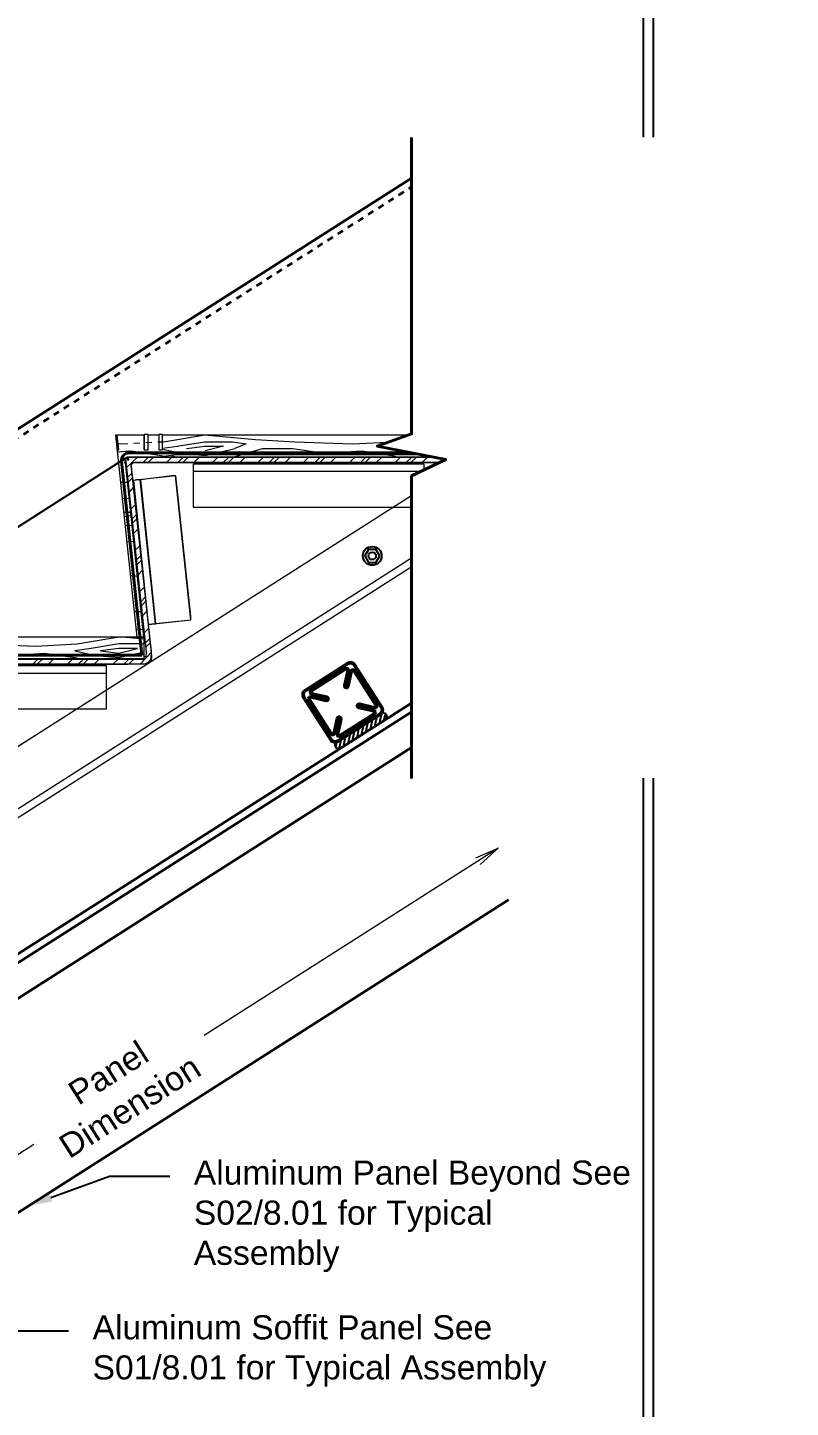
# Model space of a CAD drawing. Header units: inches. Extents: x -301 to 39679, y -468 to 370.
# Drawn here: x 132.98 to 145.66, y 7.95 to 30.89 of the extents above; entities that cross this region are included whole.
import ezdxf
from ezdxf import colors
from ezdxf.entities.mleader import LeaderData, LeaderLine
from ezdxf.enums import TextEntityAlignment as Align
from ezdxf.math import Vec2, Vec3

# ---------------------------------------------------------------- set-up
doc = ezdxf.new("R2010")
doc.units = ezdxf.units.IN
doc.header["$MEASUREMENT"] = 0
doc.linetypes.add('HIDDEN2', pattern=[0.1875, 0.125, -0.0625])
doc.linetypes.add('PDF_IMPORT', pattern=[1, 0.8, -0.2])
doc.layers.get('Defpoints').update_dxf_attribs({"color": 3})
doc.layers.add('NSE-Border', color=156, linetype='Continuous', plot=False)
doc.layers.add('NSE-Construction', color=86, linetype='Continuous', plot=False)
for name, color, linetype, lineweight in [('NSE-By_Others', 252, 'Continuous', 0), ('NSE-Call-Outs', 51, 'Continuous', 13), ('NSE-Dimensions', 51, 'Continuous', 13), ('NSE-Furring 01', 30, 'Continuous', 18), ('NSE-Hardware', 111, 'Continuous', 25), ('NSE-Notes', 11, 'Continuous', 40), ('NSE-Panels 01', 1, 'Continuous', 40), ('NSE-Sealant', 143, 'Continuous', 13), ('NSE-Title', 51, 'Continuous', 9)]:
    doc.layers.add(name, color=color, linetype=linetype, lineweight=lineweight)
doc.layers.add('NSE-Detail Border', color=7, linetype='Continuous')
doc.layers.add('Wipeouts', color=7, linetype='Continuous')
doc.styles.add('004 - NSSM - Standard', font='arial.ttf', dxfattribs={"height": 0.4})
doc.styles.add('008 - NSSM - Standard', font='arial.ttf', dxfattribs={"height": 0.8})
doc.styles.add('3_0-0_TEXT', font='simplex.shx', dxfattribs={"width": 0.7, "height": 0.375})
doc.dimstyles.new('$$$FASTENER$$$', dxfattribs={"dimtxt": 0.375, "dimasz": 0, "dimexe": 0, "dimexo": 0, "dimgap": 0, "dimtad": 0, "dimtih": 1, "dimtoh": 1, "dimdec": 4, "dimzin": 3, "dimdsep": 46, "dimlunit": 4, "dimtxsty": '3_0-0_TEXT', "dimblk": 'NONE', "dimcen": 0, "dimclrd": 256, "dimclre": 256, "dimclrt": 256, "dimadec": 0, "dimazin": 0, "dimtfac": 0.375, "dimtdec": 4, "dimtofl": 0, "dimtmove": 1, "dimatfit": 3, "dimldrblk": 'NONE', "dimfxl": 1, "dimtolj": 1, "dimtzin": 0, "dimarcsym": 0})
doc.dimstyles.new('004 - NSSM - Standard$0', dxfattribs={"dimtxt": 0.4, "dimasz": 0.4, "dimexe": 0.4, "dimexo": 0.4, "dimgap": 0.4, "dimtad": 0, "dimdec": 4, "dimzin": 3, "dimdsep": 46, "dimlunit": 5, "dimtxsty": '004 - NSSM - Standard', "dimblk": 'OBLIQUE', "dimcen": 0.4, "dimclrd": 256, "dimclre": 256, "dimclrt": 256, "dimazin": 0, "dimtfac": 0.7, "dimtdec": 4, "dimtmove": 1, "dimatfit": 2, "dimfxl": 1, "dimtfill": 1, "dimtfillclr": 11, "dimfrac": 1, "dimtolj": 1, "dimtzin": 0, "dimlwd": 0, "dimlwe": 0, "dimarcsym": 0})

# ---------------------------------------------------------------- blocks, each defined once
blk = doc.blocks.new('*U4')
blk.add_wipeout([(8.13, 1.1293), (8.13, 0), (0, 0), (0, 11.3125), (8.1719, 11.3125), (8.1719, 0), (8.13, 0), (8.13, 10.9156), (0.0419, 10.9156), (0.0419, 1.1293)])
at = {"layer": 'Defpoints', "ltscale": 0.0625}
blk.add_lwpolyline([(0.0419, 1.1293), (8.13, 1.1293), (8.13, 10.9156), (0.0419, 10.9156)], close=True, dxfattribs=at)
at = {"layer": 'NSE-Border', "ltscale": 0.0625}
blk.add_lwpolyline([(0, 0), (8.1719, 0), (8.1719, 11.3125), (0, 11.3125)], close=True, dxfattribs=at)
at = {"layer": 'Defpoints', "style": '008 - NSSM - Standard'}
blk.add_attdef('DETAIL_NUMBER', text='', height=0.2179, dxfattribs=at).set_placement((0.625, 0.5668), align=Align.MIDDLE_CENTER)
at = {"layer": 'NSE-Title', "style": '004 - NSSM - Standard'}
for tag, p in [('DETAIL_DESCRIPTION', (1.1292, 0.6197)), ('ARCH_REF', (2.1968, 0.3884))]:
    blk.add_attdef(tag, p, '', height=0.1341, dxfattribs=at)
blk = doc.blocks.new('*U296')
blk.add_wipeout([(0, 5.242), (0, 0.315), (-0.569, 0.112), (0.569, -0.112), (0, -0.383), (0, -5.413), (6.301, -5.405), (6.27, 5.25)]).dxf.layer = 'Wipeouts'
blk.add_lwpolyline([(0, -5.413), (0, -0.383), (0.569, -0.112), (-0.569, 0.112), (0, 0.315), (0, 5.242)])
blk = doc.blocks.new('Bolt Head')
blk.add_lwpolyline([(0.25, 0), (0.125, 0.217), (-0.125, 0.217), (-0.25, 0), (-0.125, -0.217), (0.125, -0.217)], close=True)
for radius in [0.312, 0.125]:
    blk.add_circle((0, 0), radius)
blk = doc.blocks.new('_None')
blk = doc.blocks.new('_Oblique')
at = {"color": 0, "linetype": 'ByBlock', "lineweight": -2}
blk.add_line((-0.5, -0.5), (0.5, 0.5), dxfattribs=at)
blk = doc.blocks.new('_Open')
at = {"color": 0, "linetype": 'ByBlock', "lineweight": -2}
for p, q in [((-1, 0.167), (0, 0)), ((-1, -0.167), (0, 0)), ((0, 0), (-1, 0))]:
    blk.add_line(p, q, dxfattribs=at)
blk = doc.blocks.new('*D295')
at = {"layer": 'Defpoints', "color": 0, "transparency": 16777216}
for p in [(139.362, 19.513), (140.804, 17.25), (127.089, 11.694)]:
    blk.add_point(p, dxfattribs=at)
at = {"layer": 'NSE-Dimensions', "lineweight": 0, "transparency": 16777216}
for p, q in [((140.467, 17.035), (135.915, 14.135)), ((128.532, 9.431), (133.083, 12.331)), ((127.304, 11.357), (128.747, 9.093))]:
    blk.add_line(p, q, dxfattribs=at)
at = {"layer": 'NSE-Dimensions', "lineweight": 0, "transparency": 16777216, "xscale": 0.4, "yscale": 0.4, "zscale": 0.4}
for name, p, rotation in [('_Open', (140.804, 17.25), 32.50271100748908), ('_Oblique', (128.532, 9.431), 212.5027110074891)]:
    blk.add_blockref(name, p, dxfattribs=dict(at, rotation=rotation))
at = {"layer": 'NSE-Dimensions', "transparency": 16777216, "insert": (134.499, 13.233), "char_height": 0.4, "attachment_point": 5, "rotation": 32.5027, "style": '004 - NSSM - Standard', "bg_fill": 3, "box_fill_scale": 1.25, "bg_fill_color": 256, "bg_fill_true_color": 13158600, "bg_fill_transparency": 0}
blk.add_mtext('\\A1;Panel\\PDimension', dxfattribs=at)
blk = doc.blocks.new('*U287')
at = {"layer": 'NSE-Sealant', "linetype": 'ByBlock', "lineweight": -2}
h = blk.add_hatch(dxfattribs=at)
h.set_pattern_fill('ANSI31', color=0, scale=0.5)
h.set_pattern_definition([(45, (-0.80175, 0.5), (-0.0441942, 0.0441942), [])])
edge = h.paths.add_edge_path()
edge.add_arc((0.874, 0.062), 0.0625, 269.4022, 450.5978)
edge.add_line((0.873, 0.125), (0, 0.125))
edge.add_arc((-0.001, 0.062), 0.0625, 89.4022, 270.5978)
edge.add_line((0, 0), (0.873, 0))
at = {"layer": 'NSE-Sealant', "color": 0, "linetype": 'ByBlock', "lineweight": -2}
for p, q in [((0, 0.125), (0.873, 0.125)), ((0.873, 0), (0, 0))]:
    blk.add_line(p, q, dxfattribs=at)
for centre, start, end in [((-0.001, 0.062), 89.4022, 270.5978), ((0.874, 0.062), 269.4022, 90.5978)]:
    blk.add_arc(centre, 0.0625, start, end, dxfattribs=at)
blk = doc.blocks.new('NorthClad Tube Stiffener')
at = {"lineweight": 50}
for points in [[(-0.417, 0.125, -0.414214), (-0.5, 0.208), (-0.5, 1.042, -0.414214), (-0.417, 1.125), (0.417, 1.125, -0.414214), (0.5, 1.042), (0.5, 0.208, -0.414214), (0.417, 0.125)], [(0.177, 0.409), (0.359, 0.227, -0.668179), (0.34, 0.18), (-0.34, 0.18, -0.668179), (-0.359, 0.227), (-0.177, 0.409, 1), (-0.216, 0.448), (-0.398, 0.266, -0.668179), (-0.445, 0.285), (-0.445, 0.965, -0.668179), (-0.398, 0.984), (-0.216, 0.802, 1), (-0.177, 0.841), (-0.359, 1.023, -0.668179), (-0.34, 1.07), (0.34, 1.07, -0.668179), (0.359, 1.023), (0.177, 0.841, 1), (0.216, 0.802), (0.398, 0.984, -0.668179), (0.445, 0.965), (0.445, 0.285, -0.668179), (0.398, 0.266), (0.216, 0.448, 1)]]:
    blk.add_lwpolyline(points, format="xyb", close=True, dxfattribs=at)
at = {"rotation": 180}
blk.add_blockref('*U287', (0.437, 0.125), dxfattribs=at)
blk = doc.blocks.new('*U30')
blk.add_lwpolyline([(0.035, -0.125), (0.035, 0.125), (0.052, 0.125), (0.052, -0.125)], close=True)
for points in [[(0.052, 0.11), (0.136, 0.05), (0.5, 0.05), (0.552, 0), (0.5, -0.05), (0.136, -0.05), (0.052, -0.11), (0.052, 0.11)], [(0.5, 0.05), (0.402, 0.029), (0.373, 0), (0.402, -0.029), (0.5, -0.05)], [(0.402, 0.029), (0.552, 0)]]:
    blk.add_leader(points, dimstyle='$$$FASTENER$$$')
at = {"has_arrowhead": 0}
for points in [[(0.143, 0.05), (0.148, 0.069), (0.184, -0.063), (0.187, -0.051)], [(0.175, 0.05), (0.18, 0.069), (0.215, -0.063), (0.218, -0.051)], [(0.206, 0.05), (0.211, 0.069), (0.246, -0.063), (0.25, -0.051)], [(0.237, 0.05), (0.242, 0.069), (0.278, -0.063), (0.281, -0.051)], [(0.268, 0.05), (0.273, 0.069), (0.309, -0.063), (0.312, -0.051)], [(0.3, 0.05), (0.305, 0.069), (0.34, -0.063), (0.343, -0.051)], [(0.331, 0.05), (0.336, 0.069), (0.371, -0.063), (0.375, -0.051)], [(0.362, 0.05), (0.367, 0.069), (0.403, -0.063), (0.406, -0.051)], [(0.136, 0), (0.153, -0.063), (0.156, -0.051)]]:
    blk.add_leader(points, dimstyle='$$$FASTENER$$$', dxfattribs=at)

msp = doc.modelspace()

# ---------------------------------------------------------------- linework, layer by layer
at = {"layer": 'Defpoints'}
for p, q in [((140.78275, 21.45783), (140.73818, 21.42943)), ((141.35909, 20.78589), (141.10326, 20.8426))]:
    msp.add_line(p, q, dxfattribs=at)
msp.add_lwpolyline([(141.25366, 20.71873), (141.35909, 20.78589), (141.29192, 20.89132)], dxfattribs=at)
at = {"layer": 'NSE-By_Others'}
for points in [[(134.91762, 23.87892), (134.91762, 24.11571), (134.43764, 24.11571), (134.79603, 20.75585), (134.91122, 20.75585), (134.59764, 23.71893), (134.60404, 23.72533)], [(135.16081, 24.11571), (134.98162, 24.11571)], [(139.30423, 24.11571), (135.21841, 24.11571)], [(135.23761, 24.00692), (135.89678, 24.11571)], [(135.97998, 24.11571), (136.76715, 24.04532), (137.41992, 24.00692), (138.37988, 23.96852), (139.07105, 24.00692), (139.73663, 24.11571)], [(140.18461, 24.08372), (139.81982, 24.11571)], [(134.48884, 23.94932), (134.49524, 23.94932)], [(135.21841, 23.89812), (135.468, 23.93012)], [(135.21841, 23.88532), (135.5448, 23.81493), (135.92878, 23.77653), (136.42796, 23.89172)], [(135.4616, 23.93012), (135.92238, 24.00692), (136.38316, 24.00692), (136.61355, 23.96852), (136.42156, 23.89172)], [(135.62159, 23.89172), (135.92238, 23.93012), (136.22957, 23.93012)], [(136.23597, 23.93012), (135.92878, 23.85332)], [(136.41516, 23.75733), (136.88234, 23.89172), (137.38152, 23.89172), (137.9191, 23.81493), (138.53348, 23.85332), (139.03266, 23.77653), (139.11585, 23.75733)], [(140.18461, 24.00692), (139.76223, 24.00692), (139.30144, 23.93012), (139.03266, 23.89172), (139.37824, 23.81493), (139.76223, 23.77653), (140.18461, 23.87252)], [(134.46964, 23.84053), (134.69363, 23.85332)], [(134.48884, 23.68053), (134.49524, 23.68053), (134.59764, 23.69333)], [(134.58484, 23.66133), (134.60404, 23.66133)], [(134.8834, 21.93093), (134.70003, 23.61653), (134.73203, 23.66133), (140.26129, 23.66133), (140.26129, 23.75093), (134.63603, 23.75093), (134.60404, 23.72533), (134.94962, 20.51266), (134.94322, 20.43586), (134.91762, 20.41666)], [(134.62323, 23.73813), (134.61044, 23.72533)], [(134.61683, 23.57174), (134.80243, 23.75093)], [(134.61683, 23.74453), (134.62963, 23.75093), (140.26129, 23.75093), (134.63603, 23.75093)], [(134.70003, 23.85332), (135.19921, 23.77653)], [(134.71283, 23.63573), (134.72563, 23.64853)], [(134.73203, 23.65493), (134.75123, 23.66133)], [(134.75123, 23.66133), (140.26129, 23.66133), (134.76403, 23.66133)], [(139.82913, 23.66133), (134.76403, 23.66133)], [(134.89842, 23.66133), (134.98802, 23.75093)], [(134.98162, 23.66133), (135.07122, 23.75093)], [(135.10322, 23.75093), (135.4552, 23.79573), (139.49237, 23.79573)], [(135.19281, 23.77653), (135.27601, 23.75733)], [(135.28881, 23.66133), (135.3784, 23.75093)], [(135.3784, 23.77013), (135.4616, 23.75093)], [(135.4744, 23.66133), (135.564, 23.75093)], [(135.5576, 23.66133), (135.64719, 23.75093)], [(135.74319, 23.66133), (135.83279, 23.75093)], [(136.05038, 23.66133), (136.13997, 23.75093)], [(136.23597, 23.66773), (136.32557, 23.75093)], [(136.31917, 23.66133), (136.40876, 23.75093)], [(136.50476, 23.66133), (136.59435, 23.75093)], [(136.81195, 23.66773), (136.90154, 23.75093)], [(136.99754, 23.66773), (137.08073, 23.75093)], [(137.07433, 23.66133), (137.16393, 23.75093)], [(137.25993, 23.66133), (137.34952, 23.75093)], [(137.57351, 23.66773), (137.65671, 23.75093)], [(137.75911, 23.66773), (137.8423, 23.75093)], [(137.8359, 23.66133), (137.9255, 23.75093)], [(138.0151, 23.66133), (138.10469, 23.75093)], [(138.33508, 23.66773), (138.41828, 23.75093)], [(138.52068, 23.66773), (138.60387, 23.75093)], [(138.59107, 23.66133), (138.68067, 23.75093)], [(138.77667, 23.66133), (138.86626, 23.75093)], [(139.09665, 23.66773), (139.17985, 23.75093)], [(139.27585, 23.66773), (139.36544, 23.75093)], [(139.35264, 23.66133), (139.44224, 23.75093)], [(139.53823, 23.66133), (139.62783, 23.75093)], [(139.85182, 23.66773), (139.94142, 23.75093)], [(140.03741, 23.66773), (140.12061, 23.75093)], [(140.11421, 23.66133), (140.20381, 23.75093)], [(134.70003, 23.59734), (135.03922, 20.44226), (135.03922, 20.41026), (135.03282, 20.38467), (135.02002, 20.35907), (135.00082, 20.33987), (134.97522, 20.32067), (134.94962, 20.31427), (134.92402, 20.30787), (129.48424, 20.30787), (134.52724, 20.30787), (134.64883, 20.30787), (129.48424, 20.30787)], [(134.63603, 23.40534), (134.71283, 23.48214)], [(134.64243, 23.32855), (134.72563, 23.41174)], [(134.52084, 23.33495), (134.63603, 23.33495)], [(134.66163, 23.15575), (134.73843, 23.24535)], [(134.55284, 23.06616), (134.66803, 23.05976)], [(134.69363, 22.88696), (134.77043, 22.96376)], [(134.57204, 22.83577), (134.68723, 22.83577)], [(134.58484, 22.76537), (134.69363, 22.77817)], [(134.71283, 22.72057), (134.78963, 22.79737)], [(134.71283, 22.64377), (134.79603, 22.72697)], [(134.59764, 22.61178), (134.71283, 22.61817)], [(134.73203, 22.47738), (134.81523, 22.56058)], [(134.62963, 22.34299), (134.73843, 22.35579)], [(134.76403, 22.20219), (134.84723, 22.27899)], [(134.78323, 22.0358), (134.86002, 22.1126)], [(134.78963, 21.9526), (134.86642, 22.0294)], [(134.80883, 21.78621), (134.88562, 21.86941)], [(134.68723, 21.78621), (134.80243, 21.77341)], [(134.84083, 21.51102), (134.91762, 21.58782)], [(134.86002, 21.34463), (134.93042, 21.42142)], [(134.86002, 21.26783), (134.93682, 21.35103)], [(134.75123, 21.18463), (134.86642, 21.18463)], [(134.87922, 21.10144), (134.95602, 21.18463)], [(117.83032, 16.98), (129.66984, 16.9864), (129.70183, 16.9992), (129.72743, 17.0248), (129.74663, 17.0504), (129.75943, 17.0824), (129.76583, 17.1144), (129.42665, 20.26307), (129.46504, 20.30787), (134.92402, 20.31427), (134.98802, 20.33347), (135.03282, 20.39107), (135.03922, 20.52546), (134.98802, 20.97344)], [(134.77683, 20.89665), (134.89842, 20.88385)], [(134.91122, 20.82625), (134.99442, 20.90944)], [(129.89383, 20.75585), (129.71463, 20.75585), (129.71463, 20.51906), (129.65064, 20.51906), (129.65064, 20.75585), (129.17066, 20.75585), (129.52264, 17.43439), (129.63784, 17.43439), (129.33065, 20.36547), (129.36265, 20.39747), (134.91762, 20.39747), (134.91762, 20.75585), (129.95142, 20.75585)], [(130.71299, 20.75585), (131.50016, 20.68545), (132.15294, 20.64706), (133.1129, 20.60866), (133.80407, 20.64706), (134.46964, 20.75585)], [(134.91762, 20.64706), (134.49524, 20.64706), (134.03446, 20.57026), (133.76567, 20.53186), (134.11126, 20.45506), (134.49524, 20.41666), (134.91762, 20.51266)], [(134.91762, 20.72385), (134.55284, 20.75585)], [(134.93042, 20.65985), (135.01362, 20.74305)], [(134.93682, 20.58306), (135.02002, 20.66625)], [(131.14818, 20.39747), (131.61536, 20.53186), (132.11454, 20.53186), (132.65211, 20.45506), (133.26649, 20.49346), (133.76567, 20.41666), (133.84887, 20.39747)], [(134.84723, 20.30787), (135.03282, 20.49986)], [(134.90482, 20.39747), (134.88562, 20.39747), (129.38825, 20.39747), (129.36905, 20.39747)], [(133.0681, 20.31427), (133.15129, 20.39747)], [(133.13849, 20.30787), (133.22809, 20.39747)], [(133.32409, 20.30787), (133.41368, 20.39747)], [(133.64407, 20.31427), (133.72727, 20.39747)], [(133.82327, 20.31427), (133.91286, 20.39747)], [(133.90006, 20.30787), (133.98966, 20.39747)], [(134.08566, 20.30787), (134.17525, 20.39747)], [(134.39924, 20.31427), (134.48884, 20.39747)], [(134.58484, 20.31427), (134.66803, 20.39747)], [(134.66163, 20.30787), (134.75123, 20.39747)]]:
    msp.add_lwpolyline(points, dxfattribs=at)
for points in [[(134.46964, 23.87252), (134.49524, 23.87252), (134.46964, 24.11571), (134.43764, 24.11571)], [(134.98162, 24.12851), (134.91762, 24.12851), (134.91762, 23.87252), (134.98162, 23.87252)], [(135.21841, 24.12851), (135.16081, 24.12851), (135.16081, 23.87252), (135.21841, 23.87252)], [(139.76223, 23.85332), (140.06941, 23.93012), (139.76223, 23.93012), (139.45504, 23.89172)], [(139.57023, 23.63573), (135.73039, 23.63573), (135.73039, 23.51414), (139.57023, 23.51414)], [(139.57023, 23.63573), (135.73039, 23.63573), (135.73039, 22.91896), (139.57023, 22.91896)], [(134.73203, 23.36054), (134.98162, 20.96704), (135.69199, 21.04384), (135.436, 23.43734)], [(135.69199, 21.04384), (135.69199, 21.10784), (135.4424, 23.43734), (135.3784, 23.43734), (134.85363, 23.37334), (135.10322, 20.98624)], [(134.73203, 23.36054), (134.98162, 20.96704), (135.10322, 20.97984), (134.84723, 23.37334)], [(134.98162, 20.97344), (135.04562, 20.97984), (135.10322, 20.97984), (134.85363, 23.37334), (134.78963, 23.37334), (134.73843, 23.36054)], [(134.49524, 20.49346), (134.80243, 20.57026), (134.49524, 20.57026), (134.18805, 20.53186)], [(134.29045, 20.28227), (130.4506, 20.28227), (130.4506, 20.16067), (134.29045, 20.16067)], [(134.29045, 20.28227), (130.4506, 20.28227), (130.4506, 19.5655), (134.29045, 19.5655)]]:
    msp.add_lwpolyline(points, close=True, dxfattribs=at)
at = {"layer": 'NSE-By_Others', "linetype": 'PDF_IMPORT', "ltscale": 0.046695}
msp.add_lwpolyline([(134.48244, 23.97492), (134.54644, 23.96852), (135.23761, 24.00692)], dxfattribs=at)
at = {"layer": 'NSE-Construction'}
for p, q in [((129.33705, 20.37187), (134.60404, 23.73173)), ((134.66167, 23.69483), (134.62683, 23.74952))]:
    msp.add_line(p, q, dxfattribs=at)
for points in [[(129.38825, 20.39747), (134.90482, 20.39747)], [(117.83032, 11.67462), (127.05874, 11.67462), (136.08877, 17.42799)]]:
    msp.add_lwpolyline(points, dxfattribs=at)
at = {"layer": 'NSE-Furring 01'}
msp.add_line((140.61916, 23.91831), (141.15649, 23.07494), dxfattribs=at)
for points in [[(126.00707, 14.60841), (140.61916, 23.91831)], [(126.47724, 13.87046), (141.08933, 23.18036)], [(126.54441, 13.76504), (141.15649, 23.07494)]]:
    msp.add_lwpolyline(points, dxfattribs=at)
at = {"layer": 'NSE-Panels 01'}
for p, q in [((123.67328, 18.39435), (139.36188, 28.38988)), ((134.87724, 20.45997), (134.53736, 23.68171)), ((134.66167, 23.81983), (139.36975, 23.81983)), ((129.39469, 20.45997), (134.87724, 20.45997))]:
    msp.add_line(p, q, dxfattribs=at)
at = {"layer": 'NSE-Panels 01', "color": 9, "linetype": 'HIDDEN2', "ltscale": 0.25}
msp.add_line((123.79828, 18.32577), (139.36188, 28.24166), dxfattribs=at)
at = {"layer": 'NSE-Panels 01'}
msp.add_arc((134.66167, 23.69483), 0.125, 90, 186.022116, dxfattribs=at)

# ---------------------------------------------------------------- block references
at = {"layer": 'NSE-Hardware', "xscale": 0.5, "yscale": 0.5, "zscale": 0.5}
msp.add_blockref('Bolt Head', (138.70852, 22.10811), dxfattribs=at)
at = {"layer": 'NSE-Hardware', "xscale": -1, "rotation": 32.5027110074891}
msp.add_blockref('*U30', (141.11929, 21.22679), dxfattribs=at)

# ---------------------------------------------------------------- next in the draw order: leaders
at = {"layer": 'NSE-Call-Outs'}
ml = msp.add_multileader_mtext('Standard', dxfattribs=at)
ml.set_content('Aluminum Soffit Panel See S01/8.01 for Typical Assembly', color=256, style='004 - NSSM - Standard')
ml.set_leader_properties(color=256)
ml.build(insert=Vec2(0, 0))
ml.multileader.update_dxf_attribs({"dogleg_length": 1, "arrow_head_size": 0.4})
ctx = ml.context
ctx.base_point, ctx.char_height, ctx.arrow_head_size, ctx.landing_gap_size, ctx.plane_origin = Vec3(133.65749, 9.22534), 0.4, 0.4, 0.4, Vec3(106.22217, 26.31638)
notes = []
notes.append((ctx, [(1, (1, 1, 0), (132.65749, 9.22534), (1, 0), 1, [(0, [(129.49646, 13.22778)], 0, [])])]))
ctx.mtext.insert, ctx.mtext.width, ctx.mtext.defined_height, ctx.mtext.flow_direction = Vec3(134.05749, 9.48414), 8, 1.61676, 5
ctx.mtext.has_bg_fill, ctx.mtext.bg_color, ctx.mtext.bg_scale_factor, ctx.mtext.bg_transparency, ctx.mtext.use_window_bg_color = 1, -1027028792, 1.5, 0, 1
for ctx, leaders in notes:
    for number, flags, end, landing, length, lines in leaders:
        leader = LeaderData()
        leader.index, (leader.has_last_leader_line, leader.has_dogleg_vector, leader.attachment_direction) = number, flags
        leader.last_leader_point, leader.dogleg_vector, leader.dogleg_length = Vec3(end), Vec3(landing), length
        for number, points, colour, breaks in lines:
            line = LeaderLine()
            line.index, line.vertices, line.color, line.breaks = number, Vec3.list(points), colors.encode_raw_color(colour), breaks
            leader.lines.append(line)
        ctx.leaders.append(leader)

# ---------------------------------------------------------------- next in the draw order: leaders
ml = msp.add_multileader_mtext('Standard', dxfattribs=at)
ml.set_content('Aluminum Panel Beyond See S02/8.01 for Typical Assembly', color=256, style='004 - NSSM - Standard')
ml.set_leader_properties(color=256)
ml.build(insert=Vec2(0, 0))
ml.multileader.update_dxf_attribs({"dogleg_length": 1, "arrow_head_size": 0.4})
ctx = ml.context
ctx.base_point, ctx.char_height, ctx.arrow_head_size, ctx.landing_gap_size, ctx.plane_origin = Vec3(135.34198, 11.79742), 0.4, 0.4, 0.4, Vec3(127.01424, 31.37504)
notes = []
notes.append((ctx, [(1, (1, 1, 0), (134.34198, 11.79742), (1, 0), 1, [(0, [(132.98891, 11.30291)], 0, [])])]))
ctx.mtext.insert, ctx.mtext.width, ctx.mtext.defined_height, ctx.mtext.flow_direction = Vec3(135.74198, 12.05622), 7.4783142, 1.61676, 5
ctx.mtext.has_bg_fill, ctx.mtext.bg_color, ctx.mtext.bg_scale_factor, ctx.mtext.bg_transparency, ctx.mtext.use_window_bg_color = 1, -1027028792, 1.5, 0, 1
for ctx, leaders in notes:
    for number, flags, end, landing, length, lines in leaders:
        leader = LeaderData()
        leader.index, (leader.has_last_leader_line, leader.has_dogleg_vector, leader.attachment_direction) = number, flags
        leader.last_leader_point, leader.dogleg_vector, leader.dogleg_length = Vec3(end), Vec3(landing), length
        for number, points, colour, breaks in lines:
            line = LeaderLine()
            line.index, line.vertices, line.color, line.breaks = number, Vec3.list(points), colors.encode_raw_color(colour), breaks
            leader.lines.append(line)
        ctx.leaders.append(leader)

# ---------------------------------------------------------------- next in the draw order: leaders
ml = msp.add_multileader_mtext('Standard', dxfattribs=at)
ml.set_content('0.125" Aluminum 2"x2" Angle to Support Soffit Panel Assembly, Attached to HSS Stringer w/ #12 Tek5 Screws @ 16" O.C. ', color=256, style='004 - NSSM - Standard')
ml.set_leader_properties(color=256)
ml.build(insert=Vec2(0, 0))
ml.multileader.update_dxf_attribs({"dogleg_length": 1, "arrow_head_size": 0.4})
ctx = ml.context
ctx.base_point, ctx.char_height, ctx.arrow_head_size, ctx.landing_gap_size, ctx.plane_origin = Vec3(132.02374, 7.44168), 0.4, 0.4, 0.4, Vec3(106.24522, 25.48513)
notes = []
notes.append((ctx, [(1, (1, 1, 0), (131.02374, 7.44168), (1, 0), 1, [(1, [(126.56385, 13.77743), (124.99627, 13.68066)], 0, [])])]))
ctx.mtext.insert, ctx.mtext.width, ctx.mtext.defined_height, ctx.mtext.flow_direction = Vec3(132.42374, 7.70048), 8, 1.61676, 5
ctx.mtext.has_bg_fill, ctx.mtext.bg_color, ctx.mtext.bg_scale_factor, ctx.mtext.bg_transparency, ctx.mtext.use_window_bg_color = 1, -1027028792, 1.5, 0, 1
for ctx, leaders in notes:
    for number, flags, end, landing, length, lines in leaders:
        leader = LeaderData()
        leader.index, (leader.has_last_leader_line, leader.has_dogleg_vector, leader.attachment_direction) = number, flags
        leader.last_leader_point, leader.dogleg_vector, leader.dogleg_length = Vec3(end), Vec3(landing), length
        for number, points, colour, breaks in lines:
            line = LeaderLine()
            line.index, line.vertices, line.color, line.breaks = number, Vec3.list(points), colors.encode_raw_color(colour), breaks
            leader.lines.append(line)
        ctx.leaders.append(leader)

# ---------------------------------------------------------------- next in the draw order: block references
at = {"layer": 'NSE-Detail Border', "xscale": 4, "yscale": 4, "zscale": 4}
msp.add_blockref('*U4', (110.70038, 0.25), dxfattribs=at)

# ---------------------------------------------------------------- next in the draw order: linework, layer by layer
at = {"layer": 'NSE-Panels 01'}
msp.add_lwpolyline([(127.0223, 11.79962), (123.18374, 11.79962), (123.18374, 12.551), (123.05874, 12.551), (123.05874, 11.79962, 0.41421356), (123.18374, 11.67462), (127.0223, 11.67462, 0.14277834), (127.08947, 11.6942), (141.25366, 20.71873, 0.41421356), (141.29192, 20.89132), (140.88817, 21.525), (140.78275, 21.45783), (141.1865, 20.82415)], format="xyb", close=True, dxfattribs=at)

# ---------------------------------------------------------------- next in the draw order: dimensions: what is measured, and where the dimension line sits
at = {"layer": 'NSE-Dimensions'}
dim = msp.add_aligned_dim(p1=(127.08947, 11.6942), p2=(139.36188, 19.5134), distance=-2.68379, text='Panel\\PDimension', dimstyle='004 - NSSM - Standard$0', override={"dimpost": '"', "dimblk1": 'Oblique', "dimblk2": 'Open', "dimsah": 1, "dimse2": 1}, dxfattribs=at)
dim.commit()
dim.dimension.update_dxf_attribs({"geometry": '*D295', "text_midpoint": (134.49911, 13.23291)})

# ---------------------------------------------------------------- next in the draw order: linework, layer by layer
at = {"layer": 'NSE-Panels 01', "color": 9}
for points in [[(117.83032, 11.17462), (127.20449, 11.17462), (139.36188, 18.92054)], [(117.83032, 8.17462), (128.07899, 8.17462), (140.9739, 16.39044)]]:
    msp.add_lwpolyline(points, dxfattribs=at)

# ---------------------------------------------------------------- next in the draw order: block references
at = {"layer": 'NSE-Notes'}
msp.add_blockref('*U296', (139.36188, 23.82138), dxfattribs=at)

# ---------------------------------------------------------------- next in the draw order: block references
at = {"layer": 'NSE-Hardware', "rotation": 32.50271100748922}
msp.add_blockref('NorthClad Tube Stiffener', (138.55382, 19.14677), dxfattribs=at)

doc.saveas('drawing.dxf')
